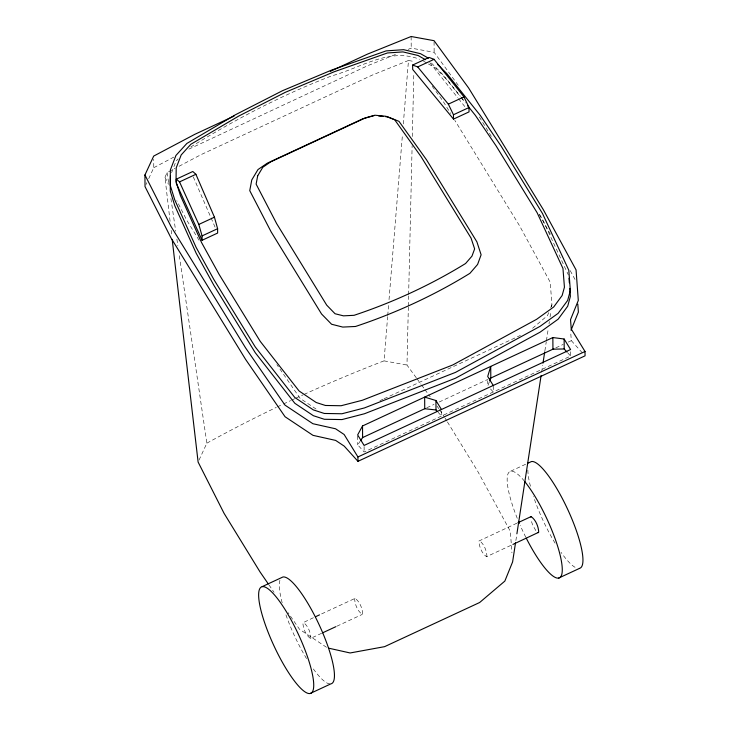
<?xml version="1.0" encoding="UTF-8"?>
<svg xmlns="http://www.w3.org/2000/svg" width="730" height="730" viewBox="0 0 730 730"><rect width="100%" height="100%" fill="white"/><g stroke="black" fill="none" stroke-linecap="round" stroke-linejoin="round"><path stroke-width="0.55" stroke-dasharray="3.65 2.74" d="M416.282 377.784L406.975 365.055L408.344 307.075M408.362 305.934L408.608 295.705M408.636 294.564L412.131 145.635M412.34 136.537L413.81 74.013M304.018 394.437A1360.665 1181.916 -0.4 0 1 384.044 360.866L387.639 316.656M387.73 315.524L388.561 305.322M389.026 299.656L402.486 134.156M403.316 123.954L408.481 60.48L414.102 61.503M515.873 540.565L516.731 534.953M541.623 372.108L542.655 365.374M544.881 350.774L546.259 341.786M546.432 340.664L548.321 328.308M549.006 323.819L549.352 321.574M550.037 317.085L550.894 311.464M551.579 306.974L551.926 304.729L550.228 282.245L519.577 225.807L454.781 120.277M171.614 172.636L175.976 161.257L178.166 158.857M489.292 381.982L487.777 385.924L487.74 380.677M548.723 312.595L547.527 315.552L531.248 329.394M550.721 307.677L551.926 304.729M145.945 184.617L146.867 182.628M148.71 178.649L153.775 167.708L153.72 159.25M170.09 221.318L164.953 177.235L167.097 172.599L175.081 168.384M199.035 460.082L206.864 443.165L179.197 254.898M570.605 351.705L570.632 356.067L364.142 451.979L357.718 444.871L360.164 441.23M313.435 617.699L302.877 622.79C303.096 628.466 305.779 635.191 310.487 638.458L321.656 633.275M310.487 638.458L310.898 638.084C310.679 632.417 307.996 625.692 303.288 622.416M355.063 598.372L354.652 598.737C354.871 604.413 357.554 611.138 362.262 614.414L362.673 614.039C362.454 608.364 359.771 601.639 355.063 598.372L320.543 614.404M516.886 523.2L478.917 541.021C479.136 546.688 481.818 553.422 486.527 556.689L511.912 544.899M486.527 556.689L486.937 556.315C486.718 550.648 484.036 543.914 479.327 540.647M190.795 146.958C235.571 119.145 282.464 94.809 331.703 75.874C360.145 68.246 389.3 47.222 419.549 59.276M153.775 167.708L173.822 157.096M188.851 149.148L367.591 65.737L396.673 53.993M179.069 166.267L201.005 154.66L372.482 75.008L408.481 60.48M379.928 400.67L383.031 399.237M384.062 398.753L520.417 335.417M426.804 407.769L434.031 404.411M439.186 402.02L487.704 379.481M555.831 347.836L563.149 344.441M568.223 342.087L571.316 340.645L570.696 332.314M510.717 471.178L526.494 463.851M336.886 626.203L362.262 614.414M408.097 49.384L411.209 48.125L434.14 52.314L459.398 86.87M384.044 360.866L406.975 365.055M423.555 61.201L427.488 63.446M428.464 64.003L435.345 67.926L446.87 79.433L460.393 96.323M326.52 647.291L299.528 629.296L288.067 612.662M316.026 409.019L300.149 398.407L276.862 364.589M431.384 63.035L442.152 73.858L460.493 96.771M571.316 340.645L582.768 353.311M567.776 352.909L570.632 356.067M490.533 388.962L493.279 392.001L493.234 385.458M438.064 412.249L441.504 416.054L441.458 409.512M461.104 97.218L464.663 101.662M461.196 97.647L465.43 102.939M429.787 62.671L457.82 97.829M458.522 98.705L465.53 107.492M432.178 86.249L442.891 100.913L450.62 113.497M416.949 378.697L420.936 384.153M421.602 385.057L424.258 388.698M424.924 389.61L430.235 396.883M436.887 405.971L438.876 408.7M439.542 409.612L444.488 417.149M268.987 584.922L274.069 592.322M535.811 530.582L532.663 525.025L530.71 519.24M539.58 214.492L542.536 219.301L568.36 274.991M479.364 116.964L492.394 138.18M539.178 214.383L551.387 235.982M445.081 418.107L446.851 420.991M447.435 421.949L477.539 470.969L510.361 531.367L511.94 552.856M199.08 240.289L186.597 219.958L176.806 200.631M570.221 270.638L575.067 279.544M164.953 177.235L168.557 184.361M193.286 176.906L215.377 227.86M167.097 172.599L168.758 183.878M170.911 198.533L175.72 231.227M176.879 239.112L177.874 245.882M171.139 230.361L171.796 236.009M434.067 41.747L434.14 52.314M411.127 36.5L411.209 48.125M364.106 446.532L364.142 451.979M357.654 436.029L357.718 444.871M329.933 683.928A58.628 13.505 65.1 0 1 311.883 666.864M306.536 658.588A58.628 13.505 65.1 0 1 285.302 613.008M282.172 602.752A58.628 13.505 65.1 0 1 279.928 580.313M575.058 567.31A58.628 13.505 65.1 0 1 561.005 552.272M555.083 543.175A58.628 13.505 65.1 0 1 533.502 496.573M530.436 486.253A58.628 13.505 65.1 0 1 527.854 470.111M525.792 537.216A58.628 13.505 65.1 0 1 520.207 525.335M517.26 518.327A58.628 13.505 65.1 0 1 523.957 480.595M206.864 443.165A1360.665 1181.916 -0.4 0 1 276.305 407.404M277.327 406.911A1360.665 1181.916 -0.4 0 1 282.428 404.475M283.459 403.991A1360.665 1181.916 -0.4 0 1 290.631 400.615M291.653 400.131A1360.665 1181.916 -0.4 0 1 294.738 398.699M295.769 398.224A1360.665 1181.916 -0.4 0 1 302.987 394.912"/><path stroke-width="1.09" d="M170.428 175.738L170.254 191.059L174.835 205.787L196.169 253.219L213.899 285.339L255.281 352.736L294.838 403.298L313.371 415.708L324.348 419.276L341.969 419.577L364.471 413.746L455.511 378.213L540.091 332.168L558.185 319.147L567.694 306.235L570.395 296.325L569.792 288.432M515.526 542.819L512.606 561.908L504.832 581.107L479.647 602.505L384.582 646.661L350.126 652.967L328.536 648.149M516.895 533.831L541.112 375.485M542.992 363.129L544.717 351.897M489.666 380.996L490.806 378.04L490.724 366.414L487.713 376.47L493.234 385.458M571.024 330.261L578.388 312.066L577.804 304.145M330.27 71.403L367.509 54.102L411.127 36.5L434.058 40.688L468.623 87.974L543.239 209.51L576.061 269.899L578.306 300.441L570.532 319.64L571.234 329.02L585.022 351.486L585.058 355.838L357.965 461.323L344.222 446.13L335.654 440.409L312.988 435.345L285.056 416.739L245.609 359.425L170.984 237.889L145.024 186.606L144.941 174.981L153.701 156.074L194.782 134.338L234.084 116.079M362.527 425.964L357.645 434.925L364.097 445.437L570.586 349.533L564.126 339.012L552.856 337.552L362.527 425.964L362.6 437.589L360.775 440.318M530.692 516.968L531.102 516.594C535.811 519.87 538.494 526.595 538.713 532.27L512.925 544.425M412.642 65.052L429.058 57.433L434.067 59.331L463.979 96.889L469.007 107.529L469.034 111.891L453.503 119.109L412.678 69.414L412.642 65.052L417.706 66.932L448.348 104.153L453.467 114.747L453.503 119.109M176.341 179.151L192.802 171.504L195.895 174.297L214.447 217.184L217.604 228.7L217.631 233.053L202.1 240.27L176.368 183.513L176.341 179.151L179.534 181.898L198.806 224.448L202.073 235.909L202.1 240.27M417.706 66.932L434.067 59.331M179.534 181.898L195.895 174.297M448.348 104.153L463.979 96.889M198.806 224.448L214.447 217.184M453.467 114.747L469.007 107.529M202.073 235.909L217.604 228.7M362.6 437.589L424.732 408.727L436.002 409.968L437.38 411.492M489.766 378.523L553.769 348.794M357.965 461.323L357.937 456.962L585.022 351.486M262.189 586.619L282.902 577.001A58.628 13.505 65.1 0 1 313.818 613.985A58.628 13.505 65.1 0 1 334.45 675.323A58.628 13.505 65.1 0 1 330.873 683.864L310.168 693.5A58.628 13.505 65.1 0 1 262.417 615.728A58.628 13.505 65.1 0 1 285.977 611.028A58.628 13.505 65.1 0 1 310.159 693.491M527.48 463.386L531.422 461.561A58.628 13.505 65.1 0 1 569.008 512.268A58.628 13.505 65.1 0 1 579.383 568.378M315.47 616.759L319.53 614.87M517.908 522.726L531.102 516.594M322.669 632.801L335.873 626.668M558.696 578.06L579.401 568.442M374.262 115.55L362.865 118.771L267.39 163.118L257.973 169.57L251.768 179.954L249.751 190.649L271.113 231.83L321.565 314L331.584 324.248L342.772 327.077L355.51 326.474A515.544 447.818 -0.4 0 0 469.928 273.321L477.593 264.452L481.116 254.788L476.891 241.849L426.439 159.678L398.972 121.335L387.63 116.846L385.404 116.636M567.055 352.115L564.199 348.958L552.938 349.186L552.856 337.552M378.715 115.988L383.177 116.417M537.645 532.462L538.302 532.635M441.458 409.512L435.938 400.524L424.659 397.102L424.732 408.727M428.428 58.19L420.571 53.71L403.654 49.676L386.097 50.899L331.657 70.062L282.51 90.703L235.462 114.747L186.862 143.445L175.939 155.444L170.382 169.926L170.209 185.247L174.798 199.974L196.133 247.406L213.863 279.526L255.235 346.923L294.801 397.485L313.334 409.895L324.302 413.463L341.923 413.764L364.425 407.933L455.465 372.4L540.054 326.356L558.14 313.334L567.657 300.422L570.349 290.513L568.798 270.209L542.49 213.489L501.118 146.1L480.276 115.413L446.833 73.621L437.608 64.413M425.435 59.696L418.117 55.517L402.996 51.912L387.411 52.971L334.039 71.823L285.275 92.336L238.555 116.17L190.868 144.266L181.186 154.942L176.213 167.873L176.021 181.651L180.374 195.448L201.507 242.451L219.1 274.352L260.254 341.385L299.108 391.006L316.227 402.522L325.416 405.469L341.093 405.743L362.399 400.241L452.691 365L536.577 319.338L553.687 307.001L562.136 295.504L564.436 287.219L562.958 268.448L537.152 212.768L495.998 145.735L475.303 115.276L467.547 105.576M268.348 584L260.072 571.982L224.073 513.354L198.113 462.072L172.189 239.404M357.937 456.962L344.14 434.505L335.572 428.784L312.905 423.719L284.974 405.113L245.526 347.799L170.902 226.263L144.941 174.981M569.017 278.285L569.354 282.793M564.126 339.012L564.199 348.958M435.938 400.524L436.002 409.968M524.651 481.444A58.628 13.505 65.1 0 1 562.264 568.816A58.628 13.505 65.1 0 1 526.293 538.22M519.358 523.364A58.628 13.505 65.1 0 1 518.51 521.357M257.69 175.821L256.12 184.115L276.67 223.645L326.712 305.149L335.052 313.745L343.456 315.844L354.05 315.314A504.156 437.927 -0.4 0 0 465.576 263.512L471.963 256.148L474.637 248.903L471.06 238.099L421.027 156.594L394.674 119.757L385.887 116.271L374.855 115.221L365.283 117.931L270.739 161.85L262.809 167.261L257.69 175.821"/></g></svg>
